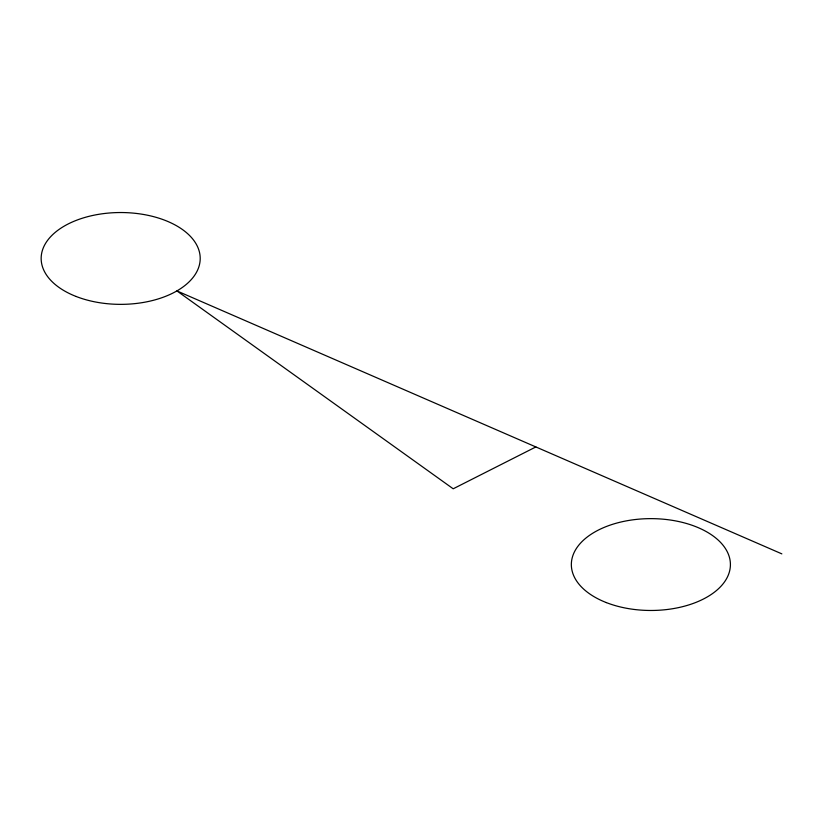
<?xml version="1.0" encoding="UTF-8"?>
<svg xmlns="http://www.w3.org/2000/svg" width="823" height="823" viewBox="0 0 823 823"><rect width="100%" height="100%" fill="white"/><g stroke="black" fill="none" stroke-linecap="round" stroke-linejoin="round"><path stroke-width="1.23" d="M535.855 446.94L453.195 488.79L176.914 290.91L781.85 553.869M76.097 296.465A79.522 45.913 0 0 0 199.999 261.724A79.522 45.913 0 0 0 85.931 217.149A79.522 45.913 0 0 0 76.097 296.465M606.304 602.58A79.522 45.913 0 0 0 730.207 567.829A79.522 45.913 0 0 0 616.129 523.253A79.522 45.913 0 0 0 606.304 602.58"/></g></svg>
